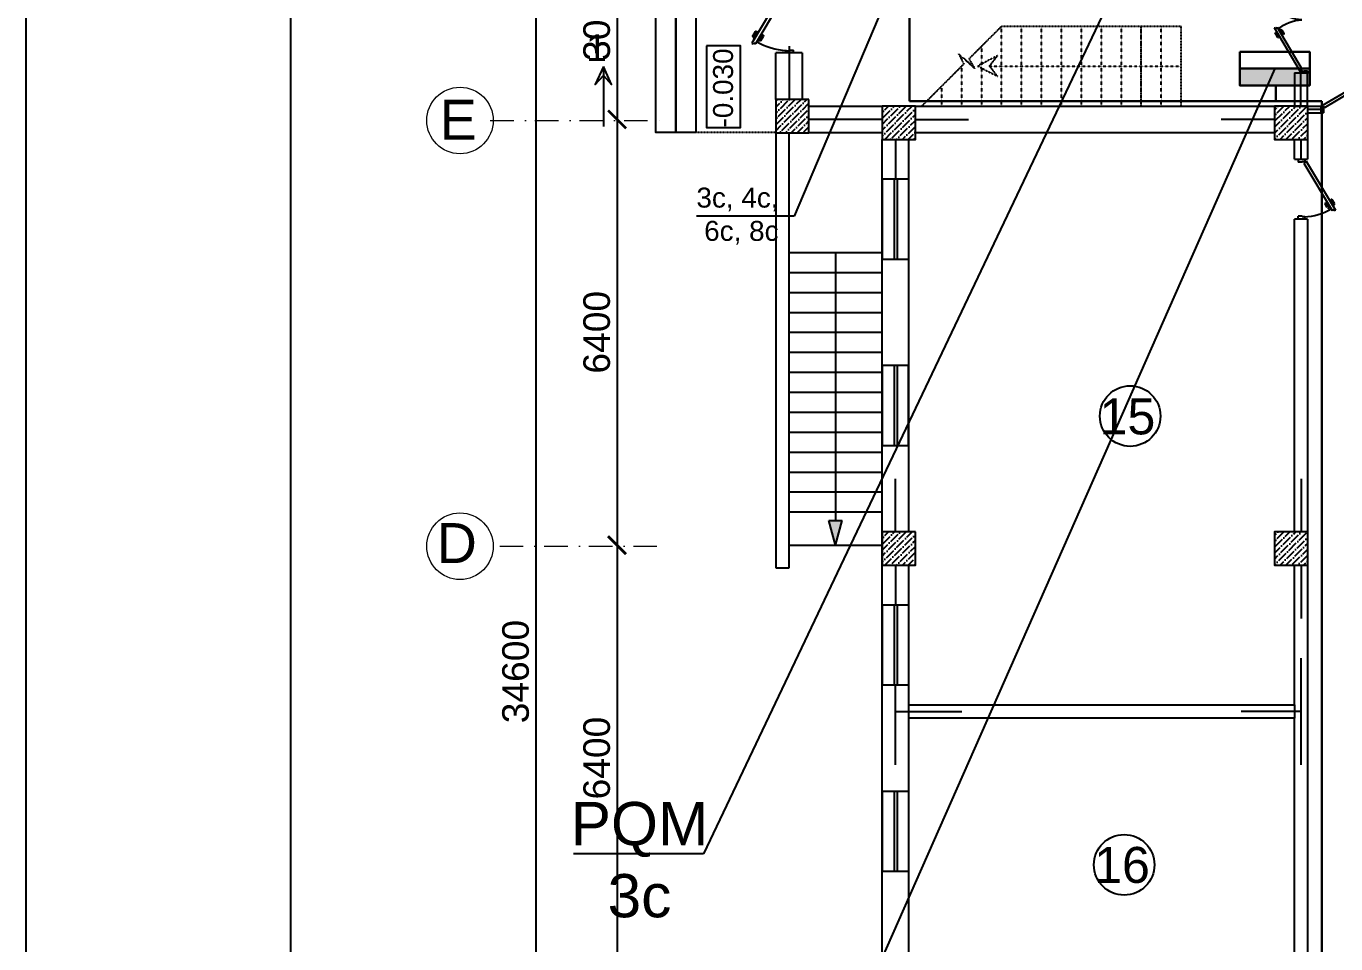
# Model space of a CAD drawing. Header units: millimetres. Extents: x 42452 to 2852333, y -419346 to 834876.
# Drawn here: x 2504668 to 2524363, y 663384 to 677175 of the extents above; entities that cross this region are included whole.
import ezdxf
from ezdxf import colors
from ezdxf.entities.mleader import LeaderData, LeaderLine
from ezdxf.math import Vec2, Vec3

# ---------------------------------------------------------------- set-up
doc = ezdxf.new("R2010")
doc.units = ezdxf.units.MM
for name, pattern in [('( Hidden )', [0.275, 0.15, -0.125]), ('006_PP_0101_AS_101_00$0$006_PP_0101_AS_102_00$0$006_PP_GRID_0101$0$006_TD-D_0101_AS_N101_00$0$TEČKOVANБX2', [0.05, 0, -0.05]), ('Штрихпунктирная', [670.277762, 352.777767, -176.388884, 0, -141.111112])]:
    doc.linetypes.add(name, pattern=pattern)
for name, color, linetype, lineweight in [('c_dv_l x_tti-25_Ном._пера__21_Ном._пера__21', 7, 'Continuous', 30), ('memar', 7, 'Continuous', 25), ('ДВЕРИ', 7, 'Continuous', 5), ('Соединение', 5, 'Continuous', 30), ('текст_свет', 5, 'Continuous', 30), ('Шит', 1, 'Continuous', 30), ('шкаф', 1, 'Continuous', 30)]:
    doc.layers.add(name, color=color, linetype=linetype, lineweight=lineweight)
doc.styles.get("Standard").update_dxf_attribs({"font": 'arial.ttf'})
doc.styles.add('СГЕНЕРИР_СТИЛЬ_1', font='arial.ttf')
doc.dimstyles.new('razmeri a-g', dxfattribs={"dimtxt": 400, "dimasz": 270, "dimexe": 1.25, "dimexo": 0.625, "dimgap": 100, "dimtad": 1, "dimdec": 0, "dimtxsty": 'Standard', "dimblk": 'ARCHTICK', "dimcen": 2.5, "dimadec": 0, "dimazin": 0, "dimtfac": 1, "dimtdec": 0, "dimtmove": 0, "dimatfit": 3, "dimfxl": 1, "dimarcsym": 0})

# ---------------------------------------------------------------- blocks, each defined once
blk = doc.blocks.new('qapi 700')
at = {"layer": 'ДВЕРИ', "color": 251, "lineweight": 25, "true_color": 0x636466}
for p, q in [((1281620, 90086), (1281659, 90086)), ((1281651, 89997), (1281651, 90034)), ((1281651, 90034), (1281659, 90034)), ((1281659, 90034), (1281659, 90086)), ((1282420, 90086), (1282380, 90086)), ((1282380, 90034), (1282380, 90085)), ((1282388, 90034), (1282380, 90034)), ((1282388, 89997), (1282388, 90034)), ((1281620, 89997), (1281651, 89997)), ((1282368, 90010), (1281735, 89633)), ((1282395, 89980), (1281741, 89591)), ((1282382, 89987), (1282368, 90010)), ((1282388, 89991), (1282382, 89987)), ((1282420, 89997), (1282388, 89997)), ((1282420, 89997), (1282388, 89997)), ((1282395, 89980), (1282388, 89991)), ((1281775, 89698), (1281826, 89728)), ((1281836, 89725), (1281838, 89722)), ((1281733, 89605), (1281747, 89613)), ((1281741, 89591), (1281733, 89605)), ((1281747, 89613), (1281735, 89633)), ((1281812, 89685), (1281762, 89656)), ((1281762, 89656), (1281765, 89651)), ((1281776, 89665), (1281770, 89676)), ((1281785, 89617), (1281787, 89613)), ((1281787, 89613), (1281837, 89642)), ((1281792, 89676), (1281793, 89674)), ((1281835, 89712), (1281794, 89687)), ((1281802, 89622), (1281809, 89609)), ((1281814, 89681), (1281812, 89685)), ((1281820, 89629), (1281818, 89631)), ((1281872, 89650), (1281831, 89626)), ((1281831, 89604), (1281881, 89634)), ((1281837, 89642), (1281835, 89646)), ((1281884, 89645), (1281883, 89647))]:
    blk.add_line(p, q, dxfattribs=at)
for centre, radius, start, end in [((1282471, 90052), 821, 183.4077, 209.5706), ((1281830, 89721), 7.94, 30.7133, 120.7133), ((1281831, 89718), 7.94, 300.7133, 30.7133), ((1281783, 89684), 15.9, 120.7133, 210.7133), ((1281798, 89680), 7.94, 120.7133, 210.7133), ((1281823, 89617), 15.9, 210.7133, 300.7133), ((1281827, 89633), 7.94, 210.7133, 300.7133), ((1281876, 89643), 7.94, 30.7133, 120.7133), ((1281877, 89641), 7.94, 300.7133, 30.7133)]:
    blk.add_arc(centre, radius, start, end, dxfattribs=at)
blk = doc.blocks.new('DSA')
at = {"layer": 'ДВЕРИ', "color": 251, "lineweight": 25, "true_color": 0x636466}
for p, q in [((153780, 788017), (153820, 788017)), ((153820, 787965), (153820, 788016)), ((155388, 788017), (155348, 788017)), ((155348, 787965), (155348, 788016)), ((153780, 787928), (153812, 787928)), ((153780, 787928), (153812, 787928)), ((153804, 787910), (153811, 787922)), ((153804, 787910), (154462, 787520)), ((153811, 787922), (153818, 787918)), ((153812, 787928), (153812, 787965)), ((153812, 787965), (153820, 787965)), ((153818, 787918), (153832, 787941)), ((153832, 787941), (154468, 787562)), ((155336, 787941), (154700, 787562)), ((155364, 787910), (154706, 787520)), ((155350, 787918), (155336, 787941)), ((155356, 787965), (155348, 787965)), ((155357, 787922), (155350, 787918)), ((155356, 787928), (155356, 787965)), ((155388, 787928), (155356, 787928)), ((155388, 787928), (155356, 787928)), ((155364, 787910), (155357, 787922)), ((154366, 787654), (154365, 787652)), ((154367, 787641), (154409, 787616)), ((154428, 787627), (154377, 787657)), ((154388, 787610), (154391, 787615)), ((154391, 787615), (154441, 787585)), ((154411, 787605), (154410, 787603)), ((154426, 787594), (154433, 787605)), ((154777, 787615), (154727, 787585)), ((154742, 787594), (154735, 787605)), ((154740, 787627), (154791, 787657)), ((154757, 787605), (154758, 787603)), ((154801, 787641), (154760, 787616)), ((154780, 787610), (154777, 787615)), ((154802, 787654), (154804, 787652)), ((154318, 787574), (154320, 787576)), ((154372, 787532), (154321, 787563)), ((154331, 787579), (154372, 787555)), ((154365, 787571), (154368, 787575)), ((154415, 787542), (154365, 787571)), ((154383, 787557), (154384, 787560)), ((154401, 787550), (154394, 787538)), ((154418, 787546), (154415, 787542)), ((154441, 787585), (154438, 787580)), ((154456, 787542), (154468, 787562)), ((154470, 787534), (154456, 787542)), ((154462, 787520), (154470, 787534)), ((154698, 787534), (154712, 787542)), ((154706, 787520), (154698, 787534)), ((154712, 787542), (154700, 787562)), ((154727, 787585), (154730, 787580)), ((154750, 787546), (154753, 787542)), ((154753, 787542), (154803, 787571)), ((154767, 787550), (154775, 787538)), ((154785, 787557), (154784, 787560)), ((154837, 787579), (154796, 787555)), ((154797, 787532), (154847, 787563)), ((154803, 787571), (154800, 787575)), ((154850, 787574), (154848, 787576))]:
    blk.add_line(p, q, dxfattribs=at)
for centre, radius, start, end in [((154002, 787952), 583, 319.7101, 357.5846), ((155160, 787950), 576, 182.1815, 220.5237), ((154371, 787648), 7.98, 149.2867, 239.2867), ((154373, 787650), 7.98, 59.2867, 149.2867), ((154404, 787609), 7.98, 329.2867, 59.2867), ((154420, 787613), 16, 329.2867, 59.2867), ((154748, 787613), 16, 120.7133, 210.7133), ((154764, 787609), 7.98, 120.7133, 210.7133), ((154795, 787650), 7.98, 30.7133, 120.7133), ((154797, 787648), 7.98, 300.7133, 30.7133), ((154325, 787569), 7.98, 149.2867, 239.2867), ((154327, 787572), 7.98, 59.2867, 149.2867), ((154376, 787561), 7.98, 239.2867, 329.2867), ((154380, 787546), 16, 239.2867, 329.2867), ((154788, 787546), 16, 210.7133, 300.7133), ((154792, 787561), 7.98, 210.7133, 300.7133), ((154842, 787572), 7.98, 30.7133, 120.7133), ((154843, 787569), 7.98, 300.7133, 30.7133)]:
    blk.add_arc(centre, radius, start, end, dxfattribs=at)
blk = doc.blocks.new('_ArchTick')
at = {"color": 0, "linetype": 'ByBlock', "const_width": 0.15}
blk.add_lwpolyline([(-0.5, -0.5), (0.5, 0.5)], dxfattribs=at)
blk = doc.blocks.new('*D174')
at = {"layer": 'Defpoints', "color": 0, "lineweight": 30, "transparency": 16777216}
for p in [(2512739, 684775), (2512335, 650175), (2512739, 650175)]:
    blk.add_point(p, dxfattribs=at)
at = {"layer": 'memar', "color": 0, "lineweight": -2, "transparency": 16777216}
for p, q in [((2512738, 684775), (2512333, 684775)), ((2512335, 684775), (2512335, 650175)), ((2512738, 650175), (2512333, 650175))]:
    blk.add_line(p, q, dxfattribs=at)
at = {"layer": 'memar', "color": 0, "lineweight": -2, "transparency": 16777216, "xscale": 270, "yscale": 270, "zscale": 270}
for p, rotation in [((2512335, 684775), 90), ((2512335, 650175), 270)]:
    blk.add_blockref('_ArchTick', p, dxfattribs=dict(at, rotation=rotation))
at = {"layer": 'memar', "color": 0, "lineweight": 15, "transparency": 16777216, "insert": (2512030, 667475), "char_height": 400, "attachment_point": 5, "rotation": 90}
blk.add_mtext('34600', dxfattribs=at)
blk = doc.blocks.new('*D176')
at = {"layer": 'Defpoints', "color": 0, "lineweight": 30, "transparency": 16777216}
for p in [(2513456, 678775), (2513554, 675775), (2513554, 675775)]:
    blk.add_point(p, dxfattribs=at)
at = {"layer": 'memar', "color": 0, "lineweight": -2, "transparency": 16777216}
for p, q in [((2513457, 678775), (2513555, 678775)), ((2513554, 678775), (2513554, 675775)), ((2513555, 675775), (2513555, 675775))]:
    blk.add_line(p, q, dxfattribs=at)
at = {"layer": 'memar', "color": 0, "lineweight": -2, "transparency": 16777216, "xscale": 270, "yscale": 270, "zscale": 270}
for p, rotation in [((2513554, 678775), 90), ((2513554, 675775), 270)]:
    blk.add_blockref('_ArchTick', p, dxfattribs=dict(at, rotation=rotation))
at = {"layer": 'memar', "color": 0, "lineweight": 15, "transparency": 16777216, "insert": (2513250, 677275), "char_height": 400, "attachment_point": 5, "rotation": 90}
blk.add_mtext('3000', dxfattribs=at)
blk = doc.blocks.new('*D177')
at = {"layer": 'Defpoints', "color": 0, "lineweight": 30, "transparency": 16777216}
for p in [(2513554, 675775), (2513554, 669375), (2513554, 669375)]:
    blk.add_point(p, dxfattribs=at)
at = {"layer": 'memar', "color": 0, "lineweight": -2, "transparency": 16777216}
for p, q in [((2513554, 675775), (2513554, 669375)), ((2513555, 675775), (2513555, 675775)), ((2513555, 669375), (2513555, 669375))]:
    blk.add_line(p, q, dxfattribs=at)
at = {"layer": 'memar', "color": 0, "lineweight": -2, "transparency": 16777216, "xscale": 270, "yscale": 270, "zscale": 270}
for p, rotation in [((2513554, 675775), 90), ((2513554, 669375), 270)]:
    blk.add_blockref('_ArchTick', p, dxfattribs=dict(at, rotation=rotation))
at = {"layer": 'memar', "color": 0, "lineweight": 15, "transparency": 16777216, "insert": (2513250, 672575), "char_height": 400, "attachment_point": 5, "rotation": 90}
blk.add_mtext('6400', dxfattribs=at)
blk = doc.blocks.new('*D178')
at = {"layer": 'Defpoints', "color": 0, "lineweight": 30, "transparency": 16777216}
for p in [(2513554, 669375), (2513082, 662975), (2513554, 662975)]:
    blk.add_point(p, dxfattribs=at)
at = {"layer": 'memar', "color": 0, "lineweight": -2, "transparency": 16777216}
for p, q in [((2513554, 669375), (2513554, 662975)), ((2513555, 669375), (2513555, 669375)), ((2513082, 662975), (2513555, 662975))]:
    blk.add_line(p, q, dxfattribs=at)
at = {"layer": 'memar', "color": 0, "lineweight": -2, "transparency": 16777216, "xscale": 270, "yscale": 270, "zscale": 270}
for p, rotation in [((2513554, 669375), 90), ((2513554, 662975), 270)]:
    blk.add_blockref('_ArchTick', p, dxfattribs=dict(at, rotation=rotation))
at = {"layer": 'memar', "color": 0, "lineweight": 15, "transparency": 16777216, "insert": (2513250, 666175), "char_height": 400, "attachment_point": 5, "rotation": 90}
blk.add_mtext('6400', dxfattribs=at)
blk = doc.blocks.new('ПГ')
at = {"layer": 'Шит'}
blk.add_hatch(color=256, dxfattribs=at).paths.add_polyline_path([(-470, 228), (-470, 3), (470, 3), (470, 228)])
blk.add_line((470, 228), (-470, 228), dxfattribs=at)
blk.add_lwpolyline([(-470, 452), (-470, 3), (470, 3), (470, 452)], close=True, dxfattribs=at)

msp = doc.modelspace()

# ---------------------------------------------------------------- hatches: boundary and pattern name
at = {"layer": 'memar', "lineweight": 25}
h = msp.add_hatch(dxfattribs=at)
h.set_pattern_fill('ANSI36', color=256, scale=500)
h.set_pattern_definition([(45, (840742.24, 2958172.115), (33.1456304, 121.533978), [156.25, -31.25, 0, -31.25])])
h.paths.add_polyline_path([(2515940.25153, 676074.60054), (2515940.25153, 675574.60054), (2516440.25153, 675574.60054), (2516440.25153, 676074.60054)])
h = msp.add_hatch(dxfattribs=at)
h.set_pattern_fill('ANSI36', color=256, scale=500)
h.set_pattern_definition([(45, (839142.24, 2958072.115), (33.1456304, 121.533978), [156.25, -31.25, 0, -31.25])])
h.paths.add_polyline_path([(2517540.25153, 675974.60054), (2517540.25153, 675474.60054), (2518040.25153, 675474.60054), (2518040.25153, 675974.60054)])
h = msp.add_hatch(dxfattribs=at)
h.set_pattern_fill('ANSI36', color=256, scale=500)
h.set_pattern_definition([(45, (833242.44, 2958072.115), (33.1456304, 121.533978), [156.25, -31.25, 0, -31.25])])
h.paths.add_polyline_path([(2523440.05661, 675974.60054), (2523440.05661, 675474.60054), (2523940.05661, 675474.60054), (2523940.05661, 675974.60054)])
at = {"layer": 'memar', "linetype": 'Continuous', "lineweight": 25, "true_color": 0x000000}
msp.add_hatch(color=18, dxfattribs=at).paths.add_polyline_path([(2516840.33968, 669374.60054), (2516940.33968, 669747.80554), (2516740.33968, 669747.80554)])
at = {"layer": 'memar', "lineweight": 25}
h = msp.add_hatch(dxfattribs=at)
h.set_pattern_fill('ANSI36', color=256, scale=500)
h.set_pattern_definition([(45, (839142.44, 2951672.115), (33.1456304, 121.533978), [156.25, -31.25, 0, -31.25])])
h.paths.add_polyline_path([(2517540.05675, 669574.60054), (2517540.05675, 669074.60054), (2518040.05675, 669074.60054), (2518040.05675, 669574.60054)])
h = msp.add_hatch(dxfattribs=at)
h.set_pattern_fill('ANSI36', color=256, scale=500)
h.set_pattern_definition([(45, (833242.44, 2951672.115), (33.1456304, 121.533978), [156.25, -31.25, 0, -31.25])])
h.paths.add_polyline_path([(2523440.05661, 669574.60054), (2523440.05661, 669074.60054), (2523940.05661, 669074.60054), (2523940.05661, 669574.60054)])

# ---------------------------------------------------------------- linework, layer by layer
at = {"layer": 'c_dv_l x_tti-25_Ном._пера__21_Ном._пера__21', "linetype": 'Continuous', "lineweight": 25, "flags": 128}
for points in [[(2504668.48455, 689438.65328), (2588276.03655, 689438.65328), (2588276.03655, 630316.17008), (2504668.48455, 630316.17008)], [(2508649.79655, 688443.32528), (2587280.70855, 688443.32528), (2587280.70855, 631311.49808), (2508649.79655, 631311.49808)]]:
    msp.add_lwpolyline(points, close=True, dxfattribs=at)
at = {"layer": 'memar', "color": 7, "linetype": '( Hidden )', "lineweight": 25}
for p, q in [((2514739.8803, 678974.60054), (2514739.8803, 675577.26977)), ((2518846.71063, 676683.17232), (2519338.12041, 677174.58211)), ((2519338.12041, 677174.58211), (2522038.12041, 677174.58211)), ((2521438.12041, 675974.58211), (2521438.12041, 677174.58211)), ((2522038.12041, 675974.58211), (2522038.12041, 677174.58211)), ((2518138.12041, 675974.58211), (2518768.37793, 676604.83962)), ((2515939.8803, 675577.26977), (2514739.8803, 675577.26977))]:
    msp.add_line(p, q, dxfattribs=at)
at = {"layer": 'memar', "color": 7, "linetype": '006_PP_0101_AS_101_00$0$006_PP_0101_AS_102_00$0$006_PP_GRID_0101$0$006_TD-D_0101_AS_N101_00$0$TEČKOVANБX2', "lineweight": 25}
for p, q in [((2519338.12041, 675974.58211), (2519338.12041, 677174.58211)), ((2519638.12041, 675974.58211), (2519638.12041, 677174.58211)), ((2519938.12041, 675974.58211), (2519938.12041, 677174.58211)), ((2520238.12041, 675974.58211), (2520238.12041, 677174.58211)), ((2520538.12041, 675974.58211), (2520538.12041, 677174.58211)), ((2520838.12041, 675974.58211), (2520838.12041, 677174.58211)), ((2521138.12041, 675974.58211), (2521138.12041, 677174.58211)), ((2521438.12041, 675974.58211), (2521438.12041, 677174.58211)), ((2521738.12041, 675974.58211), (2521738.12041, 677174.58211)), ((2518738.12041, 676667.45985), (2518738.12041, 676718.15934)), ((2519038.12041, 675974.58211), (2519038.12041, 676874.58211)), ((2518738.12041, 675974.58211), (2518738.12041, 676574.58211)), ((2518438.12041, 675974.58211), (2518438.12041, 676274.58211)), ((2518138.12041, 675974.58211), (2518138.12041, 675974.60054))]:
    msp.add_line(p, q, dxfattribs=at)
at = {"layer": 'memar', "linetype": 'Continuous', "lineweight": 25}
msp.add_line((2513348.9815, 676568.17289), (2513348.9815, 675668.17289), dxfattribs=at)
at = {"layer": 'memar', "lineweight": 25}
for p, q in [((2524139.89867, 675924.60054), (2523940.05661, 675924.60054)), ((2523440.05661, 675774.60054), (2522640.05661, 675774.60054)), ((2523839.8803, 675174.75817), (2523839.8803, 675474.60054)), ((2523845.91736, 669574.60054), (2523845.91736, 670374.60054)), ((2523845.91736, 668274.60054), (2523845.91736, 669074.60054))]:
    msp.add_line(p, q, dxfattribs=at)
at = {"layer": 'memar', "linetype": 'Штрихпунктирная', "lineweight": 15}
for p, q in [((2511648.03471, 675760.08989), (2514316.43627, 675760.08989)), ((2511790.04812, 669360.08989), (2514316.43627, 669360.08989))]:
    msp.add_line(p, q, dxfattribs=at)
at = {"layer": 'memar', "color": 0, "lineweight": 25}
msp.add_line((2523439.8803, 675574.60054), (2518039.8803, 675574.60054), dxfattribs=at)
at = {"layer": 'memar', "color": 7, "linetype": 'Continuous', "lineweight": 25}
for p, q in [((2516140.25153, 673774.60054), (2517540.42783, 673774.60054)), ((2516840.33968, 673774.60054), (2516840.33968, 669747.80554)), ((2516140.25153, 673474.60054), (2517540.42783, 673474.60054)), ((2516140.25153, 673174.60054), (2517540.42783, 673174.60054)), ((2516140.25153, 672874.60054), (2517540.42783, 672874.60054)), ((2516140.25153, 672574.60054), (2517540.42783, 672574.60054)), ((2516140.25153, 672274.60054), (2517540.42783, 672274.60054)), ((2516140.25153, 671974.60054), (2517540.42783, 671974.60054)), ((2516140.25153, 671674.60054), (2517540.42783, 671674.60054)), ((2516140.25153, 671374.60054), (2517540.42783, 671374.60054)), ((2516140.25153, 671074.60054), (2517540.42783, 671074.60054)), ((2516140.25153, 670774.60054), (2517540.42783, 670774.60054)), ((2516140.25153, 670474.60054), (2517540.42783, 670474.60054)), ((2516140.25153, 670174.60054), (2517540.42783, 670174.60054)), ((2516140.25153, 669874.60054), (2517540.42783, 669874.60054)), ((2516740.33968, 669747.80554), (2516940.33968, 669747.80554)), ((2516840.33968, 669374.60054), (2516740.33968, 669747.80554)), ((2516840.33968, 669374.60054), (2516940.33968, 669747.80554)), ((2516140.25153, 669374.60054), (2517540.42783, 669374.60054))]:
    msp.add_line(p, q, dxfattribs=at)
at = {"layer": 'memar', "lineweight": 25}
for points in [[(2514439.8803, 675577.26977), (2514139.8803, 675577.26977), (2514139.8803, 678974.60054), (2514439.8803, 678974.60054)], [(2514739.8803, 675577.26977), (2514439.8803, 675577.26977), (2514439.8803, 678974.60054), (2514739.8803, 678974.60054)]]:
    msp.add_lwpolyline(points, close=True, dxfattribs=at)
at = {"layer": 'memar', "linetype": 'Continuous', "lineweight": 25, "flags": 128}
for points in [[(2514899.2616, 676881.64035), (2514899.2616, 675652.51958), (2515409.90618, 675652.51958), (2515409.90618, 676881.64035)], [(2513348.9815, 676568.17289), (2513227.44658, 676299.11178), (2513348.9815, 676436.60308), (2513470.51642, 676299.11178)]]:
    msp.add_lwpolyline(points, close=True, dxfattribs=at)
at = {"layer": 'memar', "color": 0, "lineweight": 25}
for points in [[(2516339.8803, 676774.85177), (2515939.8803, 676774.85177)], [(2515940.25153, 676074.60054), (2515939.8803, 676774.85176)], [(2516339.8803, 676774.85175), (2516339.8803, 676074.60054)], [(2523739.8803, 676474.60054), (2523739.8803, 675974.60054), (2523939.8803, 675974.60054), (2523939.8803, 676474.60054)], [(2523739.8803, 676474.60054), (2523939.8803, 676474.60054)], [(2516439.8803, 675974.60054), (2517540.25153, 675974.60054)], [(2518040.25153, 675974.60054), (2523440.05661, 675974.60054)], [(2523940.42783, 675974.60054), (2524139.89867, 675974.60054)], [(2524139.89867, 675974.60054), (2524139.89867, 675874.60054)], [(2523940.42783, 675874.60054), (2524139.89867, 675874.60054)], [(2517539.8803, 675574.60054), (2516440.25153, 675574.60054)], [(2523439.8803, 675574.60054), (2518039.8803, 675574.60054)], [(2517539.88736, 650374.60054), (2517540.25153, 675474.60054)], [(2517940.17014, 669574.60054), (2517940.25153, 675474.59502)], [(2523739.8803, 675174.75828), (2523739.8803, 675474.60054)], [(2523939.8803, 675475.57531), (2523939.8803, 675174.75817)], [(2523739.8803, 675174.75817), (2523939.8803, 675174.75817)], [(2523939.8803, 674274.75818), (2523739.8803, 674274.75818)], [(2523740.05675, 669574.60054), (2523740.05675, 674274.75818)], [(2523939.8803, 674274.75818), (2523939.8803, 661274.92106)], [(2517940.08185, 663174.60054), (2517940.16324, 669074.60054)], [(2523739.8803, 666974.60054), (2523740.05675, 669074.60054)], [(2523739.8803, 663174.60054), (2523739.8803, 666774.60054)]]:
    msp.add_lwpolyline(points, dxfattribs=at)
at = {"layer": 'memar', "lineweight": 25}
for points in [[(2516140.05675, 676874.85177), (2516140.05675, 676074.60054)], [(2523839.18297, 675973.62576), (2523839.18297, 676474.60054)], [(2517540.25153, 675774.60054), (2516440.25153, 675774.60054)], [(2518040.25153, 675774.60054), (2518840.25153, 675774.60054)], [(2517740.05675, 675474.60054), (2517740.24325, 674874.5244)], [(2517740.05675, 669574.60054), (2517740.05675, 670374.60054)], [(2517740.15497, 669074.60054), (2517740.05675, 668474.5244)], [(2523839.8803, 666874.66951), (2523839.8803, 667674.66951)], [(2517740.05675, 666874.66951), (2517740.05675, 667274.5244)], [(2517740.05675, 666874.66951), (2518740.1329, 666874.66951)], [(2517740.05675, 666074.66951), (2517740.05675, 666874.66951)], [(2523839.8803, 666874.66951), (2522939.8803, 666874.60054)], [(2523839.8803, 666074.66951), (2523839.8803, 666874.66951)]]:
    msp.add_lwpolyline(points, dxfattribs=at)
at = {"layer": 'memar', "color": 7, "linetype": '006_PP_0101_AS_101_00$0$006_PP_0101_AS_102_00$0$006_PP_GRID_0101$0$006_TD-D_0101_AS_N101_00$0$TEČKOVANБX2', "lineweight": 25, "flags": 128}
for points in [[(2518846.71063, 676683.17232), (2518931.97022, 676540.72858), (2518694.19721, 676758.36225), (2518768.37793, 676604.83962)], [(2519157.36171, 676576.98707), (2519274.33127, 676729.47649), (2518974.33127, 676576.98723), (2519274.33127, 676424.49711), (2519157.36189, 676576.98683), (2522038.12041, 676574.58211)]]:
    msp.add_lwpolyline(points, dxfattribs=at)
at = {"layer": 'memar', "color": 3, "lineweight": 25}
for points in [[(2516440.25153, 676074.60054), (2515940.25153, 676074.60054), (2515940.25153, 675574.60054), (2516440.25153, 675574.60054)], [(2518040.25153, 675974.60054), (2517540.25153, 675974.60054), (2517540.25153, 675474.60054), (2518040.25153, 675474.60054)], [(2523940.05661, 675974.60054), (2523440.05661, 675974.60054), (2523440.05661, 675474.60054), (2523940.05661, 675474.60054)], [(2518040.05675, 669574.60054), (2517540.05675, 669574.60054), (2517540.05675, 669074.60054), (2518040.05675, 669074.60054)], [(2523940.05661, 669574.60054), (2523440.05661, 669574.60054), (2523440.05661, 669074.60054), (2523940.05661, 669074.60054)]]:
    msp.add_lwpolyline(points, close=True, dxfattribs=at)
at = {"layer": 'memar', "color": 7, "linetype": 'Continuous', "lineweight": 25, "flags": 128}
for points in [[(2515940.59009, 675574.60054), (2515940.59009, 669034.20421)], [(2516140.59009, 669034.20421), (2516140.25153, 675574.60054)], [(2515940.59009, 669034.20421), (2516140.59009, 669034.20421)]]:
    msp.add_lwpolyline(points, dxfattribs=at)
at = {"layer": 'memar', "color": 0, "lineweight": 25}
for points in [[(2517940.24325, 673674.5244), (2517940.24325, 674874.5244), (2517540.24325, 674874.5244), (2517540.24325, 673674.5244)], [(2517939.06723, 670874.10379), (2517939.06723, 672074.10379), (2517539.06723, 672074.10379), (2517539.06723, 670874.10379)], [(2517940.15497, 667274.5244), (2517940.15497, 668474.5244), (2517540.15497, 668474.5244), (2517540.15497, 667274.5244)], [(2523739.8803, 666774.60054), (2517939.88045, 666774.60054), (2517939.88045, 666974.60054), (2523739.8803, 666974.60054)], [(2517940.15497, 664474.5244), (2517940.15497, 665674.5244), (2517540.15497, 665674.5244), (2517540.15497, 664474.5244)]]:
    msp.add_lwpolyline(points, close=True, dxfattribs=at)
at = {"layer": 'memar', "color": 146, "lineweight": 25, "true_color": 0x105689}
for points in [[(2517771.38066, 674874.5244), (2517721.38066, 674874.5244), (2517721.38066, 673674.5244), (2517771.38066, 673674.5244)], [(2517770.20464, 672074.10379), (2517720.20464, 672074.10379), (2517720.20464, 670874.10379), (2517770.20464, 670874.10379)], [(2517771.29237, 668474.5244), (2517721.29237, 668474.5244), (2517721.29237, 667274.5244), (2517771.29237, 667274.5244)], [(2517771.29237, 665674.5244), (2517721.29237, 665674.5244), (2517721.29237, 664474.5244), (2517771.29237, 664474.5244)]]:
    msp.add_lwpolyline(points, close=True, dxfattribs=at)
at = {"layer": 'memar', "linetype": 'Continuous', "lineweight": 15}
for centre in [(2511192.44397, 675758.83434), (2511192.24905, 669358.83434)]:
    msp.add_circle(centre, 500, dxfattribs=at)
at = {"layer": 'memar', "color": 0, "lineweight": 25}
for centre in [(2521270.944, 671315.29964), (2521180.94292, 664571.12744)]:
    msp.add_circle(centre, 454.87332, dxfattribs=at)
at = {"layer": 'Соединение', "color": 0, "lineweight": -3}
for p, q in [((2517950.15319, 678406.49598), (2516219.67545, 674321.95819)), ((2516219.67545, 674321.95819), (2514749.10347, 674321.95819))]:
    msp.add_line(p, q, dxfattribs=at)
at = {"layer": 'шкаф'}
for p, q in [((2517950.15319, 678465.72505), (2517950.15319, 676048.50599)), ((2523460.95165, 676048.50599), (2523460.95165, 676286.09018)), ((2524154.63981, 676048.50599), (2517950.15319, 676048.50599)), ((2524154.63981, 676048.50599), (2524154.63981, 660943.11583))]:
    msp.add_line(p, q, dxfattribs=at)

# ---------------------------------------------------------------- block references
at = {"layer": 'memar', "color": 1, "lineweight": 25, "xscale": -1}
for p, rotation in [((1735923.07256, 522686.57901), 270), ((2370355.87714, 1463891.40828), 180)]:
    msp.add_blockref('DSA', p, dxfattribs=dict(at, rotation=rotation))
at = {"layer": 'memar', "color": 0, "lineweight": 25}
for p, xscale, yscale, zscale, rotation in [((2402696.32445, -938097.42225), -1.26001838234704, 1.26001838234704, 1.26001838234704, 270), ((2625308.35421, -769869.26509), 1.126810616094342, 1.126810616094342, 1.126810616094342, 90.00000000000001)]:
    msp.add_blockref('qapi 700', p, dxfattribs=dict(at, xscale=xscale, yscale=yscale, zscale=zscale, rotation=rotation))
at = {"layer": 'Шит', "xscale": 1.120968197858282, "yscale": 1.120968197858282, "zscale": 1.120968197858282}
msp.add_blockref('ПГ', (2523444.82831, 676282.60866), dxfattribs=at)

# ---------------------------------------------------------------- texts
at = {"layer": 'memar', "lineweight": 15, "style": 'СГЕНЕРИР_СТИЛЬ_1'}
for s, p in [('E', (2510886.36804, 675469.8271)), ('D', (2510841.15265, 669106.67311))]:
    msp.add_text(s, height=600, dxfattribs=at).set_placement(p)
at = {"layer": 'memar', "linetype": 'Continuous', "lineweight": 25, "style": 'СГЕНЕРИР_СТИЛЬ_1'}
for s, insert, char_height, attachment_point in [('{1}', (2513401.59977, 676652.41861), 400, 9), ('15', (2521648.9068, 671580.11865), 540, 3), ('16', (2521567.11705, 664839.38675), 540, 3)]:
    msp.add_mtext(s, dxfattribs=dict(at, insert=insert, char_height=char_height, attachment_point=attachment_point))
at = {"layer": 'memar', "linetype": 'Continuous', "lineweight": 25, "insert": (2515302.11891, 676841.13654), "char_height": 300, "attachment_point": 9, "rotation": 90, "style": 'СГЕНЕРИР_СТИЛЬ_1'}
msp.add_mtext('{-0.030}', dxfattribs=at)
at = {"layer": 'текст_свет', "color": 1, "linetype": 'Continuous', "lineweight": 0, "insert": (2514270.0739, 674749.05404), "char_height": 300, "width": 2190.1744064, "attachment_point": 1}
msp.add_mtext('\\pxqc;3c, 4c,\\P 6c, 8c', dxfattribs=at)

# ---------------------------------------------------------------- dimensions: what is measured, and where the dimension line sits
at = {"layer": 'memar', "lineweight": 15}
for base, p1, p2, picture, middle in [((2512334.60062, 650174.62341), (2512738.82879, 684774.60387), (2512738.82879, 650174.62341), '*D174', (2512030.235, 667474.61364)), ((2513554.20283, 675774.59818), (2513456.49738, 678774.59818), (2513554.20283, 675774.59818), '*D176', (2513249.83721, 677274.59818)), ((2513554.20283, 669374.59818), (2513554.20283, 675774.59818), (2513554.20283, 669374.59818), '*D177', (2513249.97364, 672574.59818)), ((2513554.20283, 662974.59818), (2513554.20283, 669374.59818), (2513081.57515, 662974.59818), '*D178', (2513249.97364, 666174.59818))]:
    dim = msp.add_linear_dim(base=base, p1=p1, p2=p2, angle=90, dimstyle='razmeri a-g', dxfattribs=at)
    dim.commit()
    dim.dimension.update_dxf_attribs({"geometry": picture, "text_midpoint": middle})

# ---------------------------------------------------------------- leaders
at = {"layer": 'Шит', "color": 0, "lineweight": -3}
ml = msp.add_multileader_mtext('Standard', dxfattribs=at)
ml.set_content('{\\C256;PQM\\P3c\\fArial|b0|i0|c238|p34; }')
ml.set_leader_properties()
ml.build(insert=Vec2(0, 0))
ml.multileader.update_dxf_attribs({"text_left_attachment_type": 6, "text_right_attachment_type": 6, "dogleg_length": 0.36, "arrow_head_size": 0.18})
ctx = ml.context
ctx.base_point, ctx.char_height, ctx.arrow_head_size, ctx.landing_gap_size, ctx.plane_origin = Vec3(2512926.53465, 664735.28947), 650, 0.18, 0.09, Vec3(2493937.21264, 687911.7357)
ctx.left_attachment, ctx.right_attachment, ctx.text_align_type = 6, 6, 1
notes = []
notes.append((ctx, [(0, (1, 1, 0), (2514856.67901, 664735.28947), (-1, 0), 0.36, [(0, [(2521193.53445, 678061.49162)], 0, [])])]))
ctx.mtext.insert, ctx.mtext.width, ctx.mtext.alignment, ctx.mtext.flow_direction = Vec3(2513891.42683, 665515.28947), 4215.9366736, 2, 5
ml = msp.add_multileader_mtext('Standard', dxfattribs=at)
ml.set_content('{\\C256;PQ2\\fArial|b0|i0|c238|p34; \\fArial|b0|i0|c204|p34;\\P4c}')
ml.set_leader_properties()
ml.build(insert=Vec2(0, 0))
ml.multileader.update_dxf_attribs({"text_left_attachment_type": 6, "text_right_attachment_type": 6, "dogleg_length": 0.36, "arrow_head_size": 0.18})
ctx = ml.context
ctx.base_point, ctx.char_height, ctx.arrow_head_size, ctx.landing_gap_size, ctx.plane_origin = Vec3(2514575.45558, 660320.94773), 650, 0.18, 0.09, Vec3(2496837.48587, 685798.81254)
ctx.left_attachment, ctx.right_attachment, ctx.text_align_type = 6, 6, 1
notes.append((ctx, [(0, (1, 1, 0), (2516275.0406, 660320.94773), (-1, 0), 0.36, [(0, [(2523444.82831, 676537.71512)], 0, [])])]))
ctx.mtext.insert, ctx.mtext.width, ctx.mtext.alignment, ctx.mtext.flow_direction = Vec3(2515425.06809, 661100.94773), 4215.9366736, 2, 5
for ctx, leaders in notes:
    for number, flags, end, landing, length, lines in leaders:
        leader = LeaderData()
        leader.index, (leader.has_last_leader_line, leader.has_dogleg_vector, leader.attachment_direction) = number, flags
        leader.last_leader_point, leader.dogleg_vector, leader.dogleg_length = Vec3(end), Vec3(landing), length
        for number, points, colour, breaks in lines:
            line = LeaderLine()
            line.index, line.vertices, line.color, line.breaks = number, Vec3.list(points), colors.encode_raw_color(colour), breaks
            leader.lines.append(line)
        ctx.leaders.append(leader)

doc.saveas('drawing.dxf')
